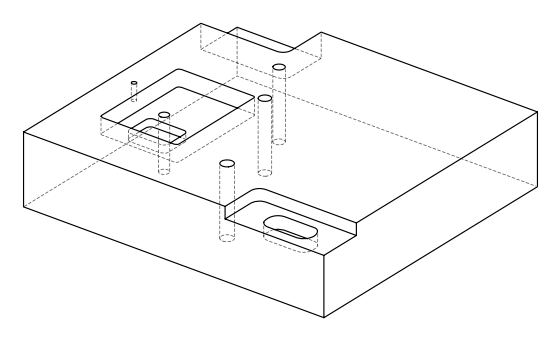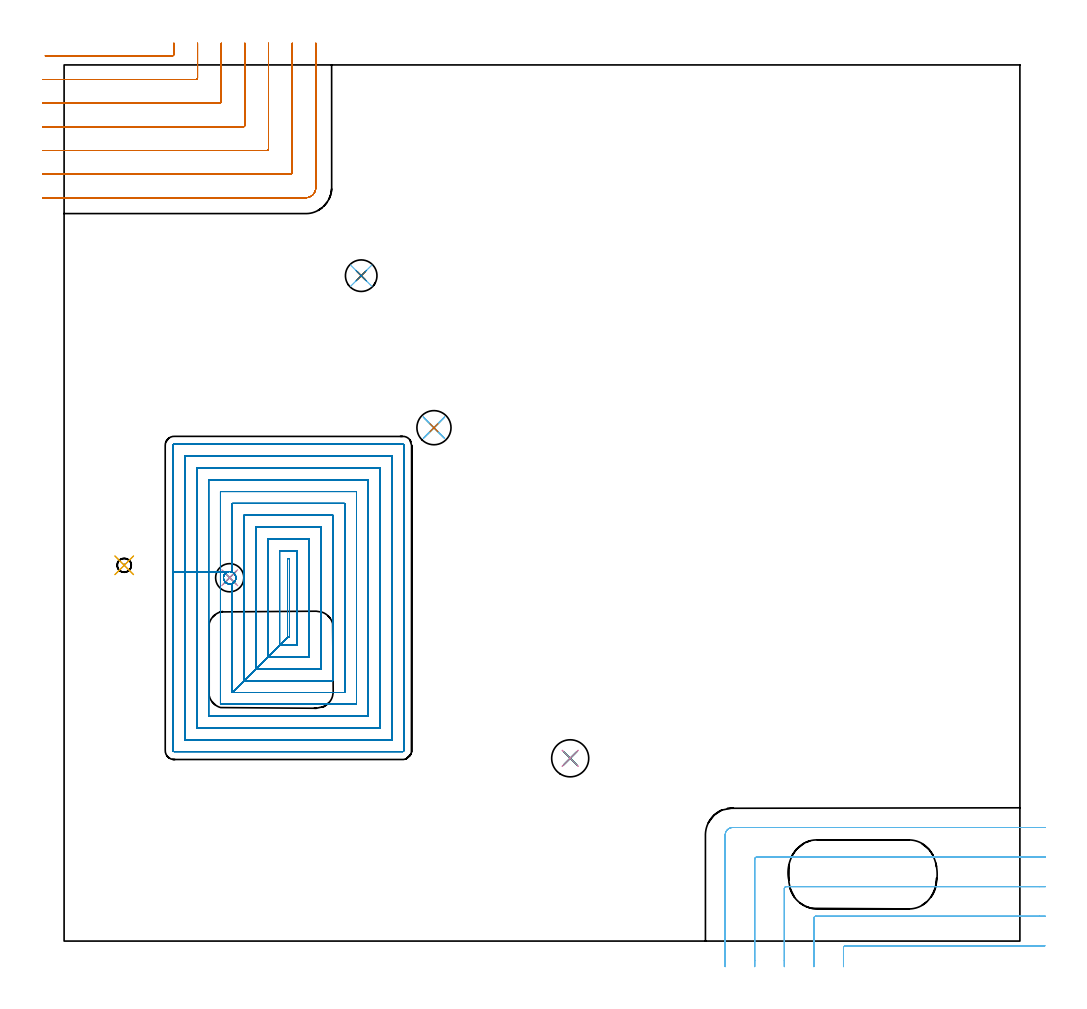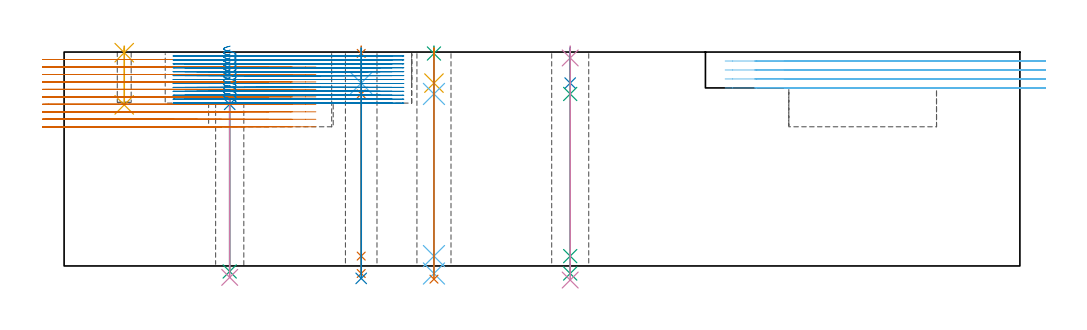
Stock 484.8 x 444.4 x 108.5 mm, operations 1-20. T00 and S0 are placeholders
(PLAN: 22 operations, 17 tool changes, 129.9 min)
(1 SPOT_DRILL | STEP1HOLE | NXT0321_9005460120000 | 0.03 min | 6 mm3)
(2 SPOT_DRILL_1 | STEP1HOLE_1 | NXT0321_9005460120000 | 0.04 min | 2829 mm3)
(3 SPOT_DRILL_2 | STEP1HOLE_2 | NXT0321_9005460120000 | 0.03 min | 3 mm3)
(4 SPOT_DRILL_3 | STEP1HOLE_3 | NXT0321_9005460120000 | 0.05 min | 182 mm3)
(5 SPOT_DRILL_4 | STEP1POCKET | NXT0321_9005460120000 | 0.03 min | 0 mm3)
(6 DRILL_BLIND_HOLE_INTO_CENTER | STEP1HOLE | NXT0301_076 | 0.07 min | 1242 mm3)
(7 GUN_DRILL_THROUGH_HOLE | STEP1HOLE | UGT0307_007 | 0.54 min | 7333 mm3)
(8 DRILL_TO_ENLARGE_THROUGH_HOLE | STEP1HOLE | UGT0301_006 | 0.47 min | 13178 mm3)
(9 DRILL_THROUGH_HOLE_INTO_CENTER | STEP1HOLE_1 | NXT0301_042 | 0.36 min | 3238 mm3)
(10 DRILL_TO_ENLARGE_THROUGH_HOLE_1 | STEP1HOLE_1 | UGT0301_275 | 0.37 min | 11296 mm3)
(11 DRILL_BLIND_HOLE_INTO_CENTER_1 | STEP1HOLE_2 | NXT0301_076 | 0.07 min | 1243 mm3)
(12 GUN_DRILL_THROUGH_HOLE_1 | STEP1HOLE_2 | UGT0307_007 | 0.55 min | 7329 mm3)
(13 DRILL_TO_ENLARGE_THROUGH_HOLE_2 | STEP1HOLE_2 | UGT0301_244 | 0.47 min | 16873 mm3)
(14 DRILL_BLIND_HOLE_INTO_CENTER_2 | STEP1HOLE_3 | NXT0301_076 | 0.07 min | 1091 mm3)
(15 GUN_DRILL_THROUGH_HOLE_2 | STEP1HOLE_3 | UGT0307_007 | 0.56 min | 7336 mm3)
(16 DRILL_TO_ENLARGE_THROUGH_HOLE_3 | STEP1HOLE_3 | UGT0301_256 | 0.47 min | 21446 mm3)
(17 DRILL_BLIND_HOLE_INTO_CENTER_3 | STEP1POCKET | NXT0301_042 | 0.12 min | 1013 mm3)
(18 MILL_CORNER_NOTCH_RECTANGULAR | CORNER_NOTCH_RECTANGULAR | UGT0201_094 | Follow Part, ap 5, ae 75% | 7.48 min | 195497 mm3)
(19 MILL_CORNER_NOTCH_RECTANGULAR_1 | CORNER_NOTCH_RECTANGULAR_1 | NXT0201_012 | Follow Part, ap 4, ae 75% | 22.25 min | 386372 mm3)
(20 MILL_RECTANGULAR_POCKET | POCKET_RECTANGULAR_STRAIGHT | NXT0201_009 | Follow Part, ap 2, ae 75% | 91.61 min | 526084 mm3)
(21 MILL_RECTANGULAR_POCKET_1 | POCKET_RECTANGULAR_STRAIGHT_1 | UGT0201_094 | Follow Part, ap 5, ae 75% | 1.95 min | 48021 mm3)
(22 MILL_RECTANGULAR_POCKET_2 | POCKET_RECTANGULAR_STRAIGHT_2 | NXT0201_012 | Follow Part, ap 4, ae 75% | 2.34 min | 36594 mm3)
(TOOL NXT0321_9005460120000 | NC Spot Drill, 142deg, 12mm, Carbide, Uncoated | D12 PA142 FL30 Z2)
(TOOL NXT0301_076 | Carbide Drill 10.5mm [860.1-1050-032A1-MM 2214] | D10.5 PA140 FL55 Z2)
(TOOL UGT0307_007 | Gun Drill 10 mm | D10 PA130 FL24 Z1)
(TOOL UGT0301_006 | Twist Drill 16 mm | D16 PA118 FL120 Z2)
(TOOL NXT0301_042 | Carbide Drill 7.1mm [860.1-0710-057A1-MM 2214] | D7.1 PA140 FL85 Z2)
(TOOL UGT0301_275 | Twist Drill 14.3 mm | D14.3 PA118 FL114 Z2)
(TOOL UGT0301_244 | Twist Drill 17.3 mm | D17.3 PA118 FL130 Z2)
(TOOL UGT0301_256 | Twist Drill 18.8 mm | D18.8 PA118 FL135 Z2)
(TOOL UGT0201_094 | End mill 20 mm | D20 FL38 Z4)
(TOOL NXT0201_012 | ENDMILL 16mm [2P460-1600-NA 1630] | D16 FL38 Z6)
(TOOL NXT0201_009 | ENDMILL 8mm [2P460-0800-NA 1630] | D8 FL26 Z6)
(OP 1 SPOT_DRILL)
G17 G21 G94 G90
T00 M6
G54
G17 G0 G90 X150.7 Y337.5 S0 M3
G43 Z118.5 H0
G94 G81 G98 Z107.811 F250. R111.5
G80
M5
M2
(OP 2 SPOT_DRILL_1)
G17 G21 G94 G90
T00 M6
G54
G17 G0 G90 X84. Y184.3 S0 M3
G43 Z118.5 H0
G94 G81 G98 Z81.985 F250. R85.6
G80
M5
M2
(OP 3 SPOT_DRILL_2)
G17 G21 G94 G90
T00 M6
G54
G17 G0 G90 X187.6 Y260.4 S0 M3
G43 Z118.5 H0
G94 G81 G98 Z107.755 F250. R111.5
G80
M5
M2
(OP 4 SPOT_DRILL_3)
G17 G21 G94 G90
T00 M6
G54
G17 G0 G90 X256.7 Y92.7 S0 M3
G43 Z118.5 H0
G94 G81 G98 Z105.5 F250. R111.5
G80
M5
M2
(OP 5 SPOT_DRILL_4)
G17 G21 G94 G90
T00 M6
G54
G17 G0 G90 X30.5 Y190.6 S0 M3
G43 Z118.5 H0
G94 G81 G98 Z108.186 F250. R111.5
G80
M5
M2
(OP 6 DRILL_BLIND_HOLE_INTO_CENTER)
G17 G21 G94 G90
T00 M6
G54
G17 G0 G90 X150.7 Y337.5 S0 M3
G43 Z118.5 H1
G94 G81 G98 Z92.75 F250. R110.5
G80
M5
M2
(OP 7 GUN_DRILL_THROUGH_HOLE)
G17 G21 G94 G90
T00 M6
G54
G17 G0 G90 X150.7 Y337.5 M8
G43 Z118.5 H0
Z104.77
S716 M3
G94 G1 Z87.238 F125. M26
G4 X.084
Z5. F250.
G4 X.084
Z-3.832 F125.
G4 X.084
M5
M9
G0 Z104.77
Z118.5
M2
(OP 8 DRILL_TO_ENLARGE_THROUGH_HOLE)
G17 G21 G94 G90
T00 M6
G54
G17 G0 G90 X150.7 Y337.5 S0 M3
G43 Z118.5 H0
G94 G73 G98 Z-6.307 F250. Q14.351 R110.5
G80
M5
M2
(OP 9 DRILL_THROUGH_HOLE_INTO_CENTER)
G17 G21 G94 G90
T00 M6
G54
G17 G0 G90 X84. Y184.3 S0 M3
G43 Z118.5 H1
G94 G73 G98 Z-2.792 F250. Q6.569 R84.6
G80
M5
M2
(OP 10 DRILL_TO_ENLARGE_THROUGH_HOLE_1)
G17 G21 G94 G90
T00 M6
G54
G17 G0 G90 X84. Y184.3 S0 M3
G43 Z118.5 H0
G94 G73 G98 Z-5.796 F250. Q12.628 R84.6
G80
M5
M2
(OP 11 DRILL_BLIND_HOLE_INTO_CENTER_1)
G17 G21 G94 G90
T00 M6
G54
G17 G0 G90 X187.6 Y260.4 S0 M3
G43 Z118.5 H1
G94 G81 G98 Z92.75 F250. R110.5
G80
M5
M2
(OP 12 GUN_DRILL_THROUGH_HOLE_1)
G17 G21 G94 G90
T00 M6
G54
G17 G0 G90 X187.6 Y260.4 M8
G43 Z118.5 H0
Z105.599
S716 M3
G94 G1 Z87.238 F125. M26
G4 X.084
Z5. F250.
G4 X.084
Z-3.832 F125.
G4 X.084
M5
M9
G0 Z105.599
Z118.5
M2
(OP 13 DRILL_TO_ENLARGE_THROUGH_HOLE_2)
G17 G21 G94 G90
T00 M6
G54
G17 G0 G90 X187.6 Y260.4 S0 M3
G43 Z118.5 H0
G94 G73 G98 Z-6.697 F250. Q16.457 R110.5
G80
M5
M2
(OP 14 DRILL_BLIND_HOLE_INTO_CENTER_2)
G17 G21 G94 G90
T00 M6
G54
G17 G0 G90 X256.7 Y92.7 S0 M3
G43 Z118.5 H1
G94 G81 G98 Z92.75 F250. R110.5
G80
M5
M2
(OP 15 GUN_DRILL_THROUGH_HOLE_2)
G17 G21 G94 G90
T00 M6
G54
G17 G0 G90 X256.7 Y92.7 M8
G43 Z118.5 H0
Z106.555
S716 M3
G94 G1 Z87.238 F125. M26
G4 X.084
Z5. F250.
G4 X.084
Z-3.832 F125.
G4 X.084
M5
M9
G0 Z106.555
Z118.5
M2
(OP 16 DRILL_TO_ENLARGE_THROUGH_HOLE_3)
G17 G21 G94 G90
T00 M6
G54
G17 G0 G90 X256.7 Y92.7 S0 M3
G43 Z118.5 H0
G94 G73 G98 Z-7.148 F250. Q16.521 R110.5
G80
M5
M2
(OP 17 DRILL_BLIND_HOLE_INTO_CENTER_3)
G17 G21 G94 G90
T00 M6
G54
G17 G0 G90 X30.5 Y190.6 S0 M3
G43 Z118.5 H1
G94 G81 G98 Z81.7 F250. R110.5
G80
M5
M2
(OP 18 MILL_CORNER_NOTCH_RECTANGULAR)
G17 G21 G94 G90
T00 M6
G54
G17 G0 G90 X497.508 Y-2.4 S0 M3
G43 Z118.5 H0
Z103.95
G94 G1 X494.508 F250.
X396.293 F500.
G3 X395.3 Y-3.393 R1.
G1 Y-10.
Y-13. F250.
G0 Z118.5
X497.8 Y12.6
Z103.95
G1 X494.8
X381.294 F500.
G3 X380.3 Y11.606 R1.
G1 Y-10.
Y-13. F250.
G0 Z118.5
X497.8 Y27.6
Z103.95
G1 X494.8
X366.294 F500.
G3 X365.3 Y26.606 R1.
G1 Y-10.
Y-13. F250.
G0 Z118.5
X497.8 Y42.6
Z103.95
G1 X494.8
X351.295 F500.
G3 X350.3 Y41.605 R1.
G1 Y-10.
Y-13. F250.
G0 Z118.5
X497.8 Y57.6
Z103.95
G1 X494.8
X339.1 F500.
G3 X335.3 Y53.8 R3.8
G1 Y-10.
Y-13. F250.
G0 Z118.5
X497.508 Y-2.4
Z99.4
G1 X494.508
X396.293 F500.
G3 X395.3 Y-3.393 R1.
G1 Y-10.
Y-13. F250.
G0 Z118.5
X497.8 Y12.6
Z99.4
G1 X494.8
X381.294 F500.
G3 X380.3 Y11.606 R1.
G1 Y-10.
Y-13. F250.
G0 Z118.5
X497.8 Y27.6
Z99.4
G1 X494.8
X366.294 F500.
G3 X365.3 Y26.606 R1.
G1 Y-10.
Y-13. F250.
G0 Z118.5
X497.8 Y42.6
Z99.4
G1 X494.8
X351.295 F500.
G3 X350.3 Y41.605 R1.
G1 Y-10.
Y-13. F250.
G0 Z118.5
X497.8 Y57.6
Z99.4
G1 X494.8
X339.1 F500.
G3 X335.3 Y53.8 R3.8
G1 Y-10.
Y-13. F250.
G0 Z118.5
X497.508 Y-2.4
Z94.85
G1 X494.508
X396.293 F500.
G3 X395.3 Y-3.393 R1.
G1 Y-10.
Y-13. F250.
G0 Z118.5
X497.8 Y12.6
Z94.85
G1 X494.8
X381.294 F500.
G3 X380.3 Y11.606 R1.
G1 Y-10.
Y-13. F250.
G0 Z118.5
X497.8 Y27.6
Z94.85
G1 X494.8
X366.294 F500.
G3 X365.3 Y26.606 R1.
G1 Y-10.
Y-13. F250.
G0 Z118.5
X497.8 Y42.6
Z94.85
G1 X494.8
X351.295 F500.
G3 X350.3 Y41.605 R1.
G1 Y-10.
Y-13. F250.
G0 Z118.5
X497.8 Y57.6
Z94.85
G1 X494.8
X339.1 F500.
G3 X335.3 Y53.8 R3.8
G1 Y-10.
Y-13. F250.
G0 Z118.5
X497.508 Y-2.4
Z90.3
G1 X494.508
X396.293 F500.
G3 X395.3 Y-3.393 R1.
G1 Y-10.
Y-13. F250.
G0 Z118.5
X497.8 Y12.6
Z90.3
G1 X494.8
X381.294 F500.
G3 X380.3 Y11.606 R1.
G1 Y-10.
Y-13. F250.
G0 Z118.5
X497.8 Y27.6
Z90.3
G1 X494.8
X366.294 F500.
G3 X365.3 Y26.606 R1.
G1 Y-10.
Y-13. F250.
G0 Z118.5
X497.8 Y42.6
Z90.3
G1 X494.8
X351.295 F500.
G3 X350.3 Y41.605 R1.
G1 Y-10.
Y-13. F250.
G0 Z118.5
X497.8 Y57.6
Z90.3
G1 X494.8
X339.1 F500.
G3 X335.3 Y53.8 R3.8
G1 Y-10.
Y-13. F250.
G0 Z118.5
M5
M2
(OP 19 MILL_CORNER_NOTCH_RECTANGULAR_1)
G17 G21 G94 G90
T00 M6
G54
G17 G0 G90 X-9.545 Y449. S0 M3
G43 Z118.5 H1
Z104.71
G94 G1 X-6.545 F250.
X54.906 F500.
G3 X55.7 Y449.794 R0.8
G1 Y452.4
Y455.4 F250.
G0 Z118.5
X-11. Y437.
Z104.71
G1 X-8.
X66.906 F500.
G3 X67.7 Y437.794 R0.8
G1 Y452.4
Y455.4 F250.
G0 Z118.5
X-11. Y425.
Z104.71
G1 X-8.
X78.906 F500.
G3 X79.7 Y425.794 R0.8
G1 Y452.4
Y455.4 F250.
G0 Z118.5
X-11. Y413.
Z104.71
G1 X-8.
X90.905 F500.
G3 X91.7 Y413.795 R0.8
G1 Y452.4
Y455.4 F250.
G0 Z118.5
X-11. Y401.
Z104.71
G1 X-8.
X102.905 F500.
G3 X103.7 Y401.795 R0.8
G1 Y452.4
Y455.4 F250.
G0 Z118.5
X-11. Y389.
Z104.71
G1 X-8.
X114.905 F500.
G3 X115.7 Y389.795 R0.8
G1 Y452.4
Y455.4 F250.
G0 Z118.5
X-11. Y377.
Z104.71
G1 X-8.
X122.5 F500.
G3 X127.7 Y382.2 R5.2
G1 Y452.4
Y455.4 F250.
G0 Z118.5
X-9.545 Y449.
Z100.92
G1 X-6.545
X54.906 F500.
G3 X55.7 Y449.794 R0.8
G1 Y452.4
Y455.4 F250.
G0 Z118.5
X-11. Y437.
Z100.92
G1 X-8.
X66.906 F500.
G3 X67.7 Y437.794 R0.8
G1 Y452.4
Y455.4 F250.
G0 Z118.5
X-11. Y425.
Z100.92
G1 X-8.
X78.906 F500.
G3 X79.7 Y425.794 R0.8
G1 Y452.4
Y455.4 F250.
G0 Z118.5
X-11. Y413.
Z100.92
G1 X-8.
X90.905 F500.
G3 X91.7 Y413.795 R0.8
G1 Y452.4
Y455.4 F250.
G0 Z118.5
X-11. Y401.
Z100.92
G1 X-8.
X102.905 F500.
G3 X103.7 Y401.795 R0.8
G1 Y452.4
Y455.4 F250.
G0 Z118.5
X-11. Y389.
Z100.92
G1 X-8.
X114.905 F500.
G3 X115.7 Y389.795 R0.8
G1 Y452.4
Y455.4 F250.
G0 Z118.5
X-11. Y377.
Z100.92
G1 X-8.
X122.5 F500.
G3 X127.7 Y382.2 R5.2
G1 Y452.4
Y455.4 F250.
G0 Z118.5
X-9.545 Y449.
Z97.13
G1 X-6.545
X54.906 F500.
G3 X55.7 Y449.794 R0.8
G1 Y452.4
Y455.4 F250.
G0 Z118.5
X-11. Y437.
Z97.13
G1 X-8.
X66.906 F500.
G3 X67.7 Y437.794 R0.8
G1 Y452.4
Y455.4 F250.
G0 Z118.5
X-11. Y425.
Z97.13
G1 X-8.
X78.906 F500.
G3 X79.7 Y425.794 R0.8
G1 Y452.4
Y455.4 F250.
G0 Z118.5
X-11. Y413.
Z97.13
G1 X-8.
X90.905 F500.
G3 X91.7 Y413.795 R0.8
G1 Y452.4
Y455.4 F250.
G0 Z118.5
X-11. Y401.
Z97.13
G1 X-8.
X102.905 F500.
G3 X103.7 Y401.795 R0.8
G1 Y452.4
Y455.4 F250.
G0 Z118.5
X-11. Y389.
Z97.13
G1 X-8.
X114.905 F500.
G3 X115.7 Y389.795 R0.8
G1 Y452.4
Y455.4 F250.
G0 Z118.5
X-11. Y377.
Z97.13
G1 X-8.
X122.5 F500.
G3 X127.7 Y382.2 R5.2
G1 Y452.4
Y455.4 F250.
G0 Z118.5
X-9.545 Y449.
Z93.34
G1 X-6.545
X54.906 F500.
G3 X55.7 Y449.794 R0.8
G1 Y452.4
Y455.4 F250.
G0 Z118.5
X-11. Y437.
Z93.34
G1 X-8.
X66.906 F500.
G3 X67.7 Y437.794 R0.8
G1 Y452.4
Y455.4 F250.
G0 Z118.5
X-11. Y425.
Z93.34
G1 X-8.
X78.906 F500.
G3 X79.7 Y425.794 R0.8
G1 Y452.4
Y455.4 F250.
G0 Z118.5
X-11. Y413.
Z93.34
G1 X-8.
X90.905 F500.
G3 X91.7 Y413.795 R0.8
G1 Y452.4
Y455.4 F250.
G0 Z118.5
X-11. Y401.
Z93.34
G1 X-8.
X102.905 F500.
G3 X103.7 Y401.795 R0.8
G1 Y452.4
Y455.4 F250.
G0 Z118.5
X-11. Y389.
Z93.34
G1 X-8.
X114.905 F500.
G3 X115.7 Y389.795 R0.8
G1 Y452.4
Y455.4 F250.
G0 Z118.5
X-11. Y377.
Z93.34
G1 X-8.
X122.5 F500.
G3 X127.7 Y382.2 R5.2
G1 Y452.4
Y455.4 F250.
G0 Z118.5
X-9.545 Y449.
Z89.55
G1 X-6.545
X54.906 F500.
G3 X55.7 Y449.794 R0.8
G1 Y452.4
Y455.4 F250.
G0 Z118.5
X-11. Y437.
Z89.55
G1 X-8.
X66.906 F500.
G3 X67.7 Y437.794 R0.8
G1 Y452.4
Y455.4 F250.
G0 Z118.5
X-11. Y425.
Z89.55
G1 X-8.
X78.906 F500.
G3 X79.7 Y425.794 R0.8
G1 Y452.4
Y455.4 F250.
G0 Z118.5
X-11. Y413.
Z89.55
G1 X-8.
X90.905 F500.
G3 X91.7 Y413.795 R0.8
G1 Y452.4
Y455.4 F250.
G0 Z118.5
X-11. Y401.
Z89.55
G1 X-8.
X102.905 F500.
G3 X103.7 Y401.795 R0.8
G1 Y452.4
Y455.4 F250.
G0 Z118.5
X-11. Y389.
Z89.55
G1 X-8.
X114.905 F500.
G3 X115.7 Y389.795 R0.8
G1 Y452.4
Y455.4 F250.
G0 Z118.5
X-11. Y377.
Z89.55
G1 X-8.
X122.5 F500.
G3 X127.7 Y382.2 R5.2
G1 Y452.4
Y455.4 F250.
G0 Z118.5
X-9.545 Y449.
Z85.76
G1 X-6.545
X54.906 F500.
G3 X55.7 Y449.794 R0.8
G1 Y452.4
Y455.4 F250.
G0 Z118.5
X-11. Y437.
Z85.76
G1 X-8.
X66.906 F500.
G3 X67.7 Y437.794 R0.8
G1 Y452.4
Y455.4 F250.
G0 Z118.5
X-11. Y425.
Z85.76
G1 X-8.
X78.906 F500.
G3 X79.7 Y425.794 R0.8
G1 Y452.4
Y455.4 F250.
G0 Z118.5
X-11. Y413.
Z85.76
G1 X-8.
X90.905 F500.
G3 X91.7 Y413.795 R0.8
G1 Y452.4
Y455.4 F250.
G0 Z118.5
X-11. Y401.
Z85.76
G1 X-8.
X102.905 F500.
G3 X103.7 Y401.795 R0.8
G1 Y452.4
Y455.4 F250.
G0 Z118.5
X-11. Y389.
Z85.76
G1 X-8.
X114.905 F500.
G3 X115.7 Y389.795 R0.8
G1 Y452.4
Y455.4 F250.
G0 Z118.5
X-11. Y377.
Z85.76
G1 X-8.
X122.5 F500.
G3 X127.7 Y382.2 R5.2
G1 Y452.4
Y455.4 F250.
G0 Z118.5
X-9.545 Y449.
Z81.97
G1 X-6.545
X54.906 F500.
G3 X55.7 Y449.794 R0.8
G1 Y452.4
Y455.4 F250.
G0 Z118.5
X-11. Y437.
Z81.97
G1 X-8.
X66.906 F500.
G3 X67.7 Y437.794 R0.8
G1 Y452.4
Y455.4 F250.
G0 Z118.5
X-11. Y425.
Z81.97
G1 X-8.
X78.906 F500.
G3 X79.7 Y425.794 R0.8
G1 Y452.4
Y455.4 F250.
G0 Z118.5
X-11. Y413.
Z81.97
G1 X-8.
X90.905 F500.
G3 X91.7 Y413.795 R0.8
G1 Y452.4
Y455.4 F250.
G0 Z118.5
X-11. Y401.
Z81.97
G1 X-8.
X102.905 F500.
G3 X103.7 Y401.795 R0.8
G1 Y452.4
Y455.4 F250.
G0 Z118.5
X-11. Y389.
Z81.97
G1 X-8.
X114.905 F500.
G3 X115.7 Y389.795 R0.8
G1 Y452.4
Y455.4 F250.
G0 Z118.5
X-11. Y377.
Z81.97
G1 X-8.
X122.5 F500.
G3 X127.7 Y382.2 R5.2
G1 Y452.4
Y455.4 F250.
G0 Z118.5
X-9.545 Y449.
Z78.18
G1 X-6.545
X54.906 F500.
G3 X55.7 Y449.794 R0.8
G1 Y452.4
Y455.4 F250.
G0 Z118.5
X-11. Y437.
Z78.18
G1 X-8.
X66.906 F500.
G3 X67.7 Y437.794 R0.8
G1 Y452.4
Y455.4 F250.
G0 Z118.5
X-11. Y425.
Z78.18
G1 X-8.
X78.906 F500.
G3 X79.7 Y425.794 R0.8
G1 Y452.4
Y455.4 F250.
G0 Z118.5
X-11. Y413.
Z78.18
G1 X-8.
X90.905 F500.
G3 X91.7 Y413.795 R0.8
G1 Y452.4
Y455.4 F250.
G0 Z118.5
X-11. Y401.
Z78.18
G1 X-8.
X102.905 F500.
G3 X103.7 Y401.795 R0.8
G1 Y452.4
Y455.4 F250.
G0 Z118.5
X-11. Y389.
Z78.18
G1 X-8.
X114.905 F500.
G3 X115.7 Y389.795 R0.8
G1 Y452.4
Y455.4 F250.
G0 Z118.5
X-11. Y377.
Z78.18
G1 X-8.
X122.5 F500.
G3 X127.7 Y382.2 R5.2
G1 Y452.4
Y455.4 F250.
G0 Z118.5
X-9.545 Y449.
Z74.39
G1 X-6.545
X54.906 F500.
G3 X55.7 Y449.794 R0.8
G1 Y452.4
Y455.4 F250.
G0 Z118.5
X-11. Y437.
Z74.39
G1 X-8.
X66.906 F500.
G3 X67.7 Y437.794 R0.8
G1 Y452.4
Y455.4 F250.
G0 Z118.5
X-11. Y425.
Z74.39
G1 X-8.
X78.906 F500.
G3 X79.7 Y425.794 R0.8
G1 Y452.4
Y455.4 F250.
G0 Z118.5
X-11. Y413.
Z74.39
G1 X-8.
X90.905 F500.
G3 X91.7 Y413.795 R0.8
G1 Y452.4
Y455.4 F250.
G0 Z118.5
X-11. Y401.
Z74.39
G1 X-8.
X102.905 F500.
G3 X103.7 Y401.795 R0.8
G1 Y452.4
Y455.4 F250.
G0 Z118.5
X-11. Y389.
Z74.39
G1 X-8.
X114.905 F500.
G3 X115.7 Y389.795 R0.8
G1 Y452.4
Y455.4 F250.
G0 Z118.5
X-11. Y377.
Z74.39
G1 X-8.
X122.5 F500.
G3 X127.7 Y382.2 R5.2
G1 Y452.4
Y455.4 F250.
G0 Z118.5
X-9.545 Y449.
Z70.6
G1 X-6.545
X54.906 F500.
G3 X55.7 Y449.794 R0.8
G1 Y452.4
Y455.4 F250.
G0 Z118.5
X-11. Y437.
Z70.6
G1 X-8.
X66.906 F500.
G3 X67.7 Y437.794 R0.8
G1 Y452.4
Y455.4 F250.
G0 Z118.5
X-11. Y425.
Z70.6
G1 X-8.
X78.906 F500.
G3 X79.7 Y425.794 R0.8
G1 Y452.4
Y455.4 F250.
G0 Z118.5
X-11. Y413.
Z70.6
G1 X-8.
X90.905 F500.
G3 X91.7 Y413.795 R0.8
G1 Y452.4
Y455.4 F250.
G0 Z118.5
X-11. Y401.
Z70.6
G1 X-8.
X102.905 F500.
G3 X103.7 Y401.795 R0.8
G1 Y452.4
Y455.4 F250.
G0 Z118.5
X-11. Y389.
Z70.6
G1 X-8.
X114.905 F500.
G3 X115.7 Y389.795 R0.8
G1 Y452.4
Y455.4 F250.
G0 Z118.5
X-11. Y377.
Z70.6
G1 X-8.
X122.5 F500.
G3 X127.7 Y382.2 R5.2
G1 Y452.4
Y455.4 F250.
G0 Z118.5
M5
M2
(OP 20 MILL_RECTANGULAR_POCKET)
G17 G21 G94 G90
T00 M6
G54
G17 G0 G90 X84.232 Y181.18 S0 M3
G43 Z118.5 H1
Z111.5
G94 G1 X83.844 Y181.156 Z111.396 F250.
X83.172 Y181.256 Z111.214
X82.931 Y181.339 Z111.146
X82.363 Y181.617 Z110.976
X82.306 Y181.654 Z110.958
X82.133 Y181.767 Z110.902
X82.032 Y181.845 Z110.868
X81.625 Y182.235 Z110.717
X81.588 Y182.278 Z110.702
X81.372 Y182.578 Z110.603
X81.128 Y183.032 Z110.465
X80.972 Y183.468 Z110.341
X80.906 Y183.709 Z110.274
X80.856 Y184.099 Z110.169
X80.855 Y184.492 Z110.063
X80.89 Y184.74 Z109.996
X80.926 Y184.987 Z109.929
X81.03 Y185.348 Z109.828
X81.132 Y185.577 Z109.761
X81.401 Y186.067 Z109.611
X81.541 Y186.274 Z109.545
X81.819 Y186.58 Z109.434
X82.136 Y186.846 Z109.323
X82.348 Y186.976 Z109.256
X82.904 Y187.247 Z109.091
X83.085 Y187.312 Z109.039
X83.19 Y187.341 Z109.01
X83.692 Y187.425 Z108.874
X84.115 Y187.439 Z108.76
X84.552 Y187.392 Z108.642
X84.932 Y187.301 Z108.537
X85.391 Y187.114 Z108.405
X85.787 Y186.879 Z108.282
X86.27 Y186.465 Z108.111
X86.669 Y185.958 Z107.938
X86.792 Y185.758 Z107.875
X86.884 Y185.542 Z107.812
X86.983 Y185.311 Z107.745
X87.123 Y184.699 Z107.577
X87.139 Y184.072 Z107.409
X87.032 Y183.454 Z107.24
X86.805 Y182.869 Z107.072
X86.674 Y182.654 Z107.005
X86.283 Y182.144 Z106.833
X85.821 Y181.745 Z106.669
X85.3 Y181.443 Z106.508
Y126.1 F500.
X113.3 Y154.1
X114.3
Y194.
X113.3
Y154.1
X109.3 Y150.1
X118.3
Y198.
X109.3
Y150.1
X103.3 Y144.1
X124.3
Y204.
X103.3
Y144.1
X97.3 Y138.1
X130.3
Y210.
X97.3
Y138.1
X91.3 Y132.1
X136.3
Y216.
X91.3
Y132.1
X85.3 Y126.1
X142.3
Y222.
X85.3
Y187.151
G3 X82.904 Y187.247 R3.12
G1 X82.706 Y187.151
X79.3
Y120.1
X148.3
Y228.
X79.3
Y187.151
X73.3
Y114.1
X154.3
Y234.
X73.3
Y187.151
X67.3
Y108.1
X160.3
Y240.
X67.3
Y187.151
X61.3
Y102.1
X166.3
Y246.
X61.3
Y187.151
X55.3
Y96.6
G3 X55.8 Y96.1 R0.5
G1 X171.8
G3 X172.3 Y96.6 R0.5
G1 Y251.5
G3 X171.8 Y252. R0.5
G1 X55.8
G3 X55.3 Y251.5 R0.5
G1 Y187.151
Y186.151
G0 X84.232 Y181.177 Z109.508
G1 X83.805 Y181.158 Z109.393 F250.
X83.172 Y181.256 Z109.222
X82.931 Y181.339 Z109.153
X82.363 Y181.617 Z108.984
X82.133 Y181.767 Z108.91
X82.032 Y181.845 Z108.876
X81.625 Y182.235 Z108.725
X81.588 Y182.278 Z108.71
X81.373 Y182.577 Z108.611
X81.127 Y183.034 Z108.472
X80.972 Y183.468 Z108.349
X80.906 Y183.709 Z108.282
X80.856 Y184.098 Z108.177
X80.855 Y184.49 Z108.072
X80.89 Y184.738 Z108.005
X80.925 Y184.985 Z107.937
X81.03 Y185.349 Z107.836
X81.132 Y185.578 Z107.769
X81.401 Y186.067 Z107.619
X81.541 Y186.274 Z107.552
X81.819 Y186.58 Z107.442
X82.136 Y186.846 Z107.331
X82.348 Y186.976 Z107.264
X82.904 Y187.247 Z107.098
X83.085 Y187.312 Z107.047
X83.19 Y187.341 Z107.018
X83.692 Y187.425 Z106.881
X84.115 Y187.439 Z106.768
X84.552 Y187.392 Z106.65
X84.932 Y187.301 Z106.545
X85.391 Y187.114 Z106.413
X85.787 Y186.879 Z106.289
X86.27 Y186.465 Z106.119
X86.669 Y185.958 Z105.946
X86.801 Y185.744 Z105.878
X87.021 Y185.19 Z105.719
X87.133 Y184.605 Z105.559
X87.134 Y184.009 Z105.399
X87.023 Y183.423 Z105.24
X86.805 Y182.869 Z105.08
X86.674 Y182.654 Z105.013
X86.283 Y182.144 Z104.84
X85.821 Y181.745 Z104.677
X85.3 Y181.443 Z104.515
Y126.1 F500.
X113.3 Y154.1
X114.3
Y194.
X113.3
Y154.1
X109.3 Y150.1
X118.3
Y198.
X109.3
Y150.1
X103.3 Y144.1
X124.3
Y204.
X103.3
Y144.1
X97.3 Y138.1
X130.3
Y210.
X97.3
Y138.1
X91.3 Y132.1
X136.3
Y216.
X91.3
Y132.1
X85.3 Y126.1
X142.3
Y222.
X85.3
Y187.151
G3 X82.904 Y187.247 R3.12
G1 X82.706 Y187.151
X79.3
Y120.1
X148.3
Y228.
X79.3
Y187.151
X73.3
Y114.1
X154.3
Y234.
X73.3
Y187.151
X67.3
Y108.1
X160.3
Y240.
X67.3
Y187.151
X61.3
Y102.1
X166.3
Y246.
X61.3
Y187.151
X55.3
Y96.6
G3 X55.8 Y96.1 R0.5
G1 X171.8
G3 X172.3 Y96.6 R0.5
G1 Y251.5
G3 X171.8 Y252. R0.5
G1 X55.8
G3 X55.3 Y251.5 R0.5
G1 Y187.151
Y186.151
G0 X84.232 Y181.177 Z107.515
G1 X83.805 Y181.158 Z107.401 F250.
X83.172 Y181.256 Z107.229
X82.931 Y181.339 Z107.161
X82.363 Y181.617 Z106.992
X82.133 Y181.767 Z106.918
X82.032 Y181.845 Z106.884
X81.625 Y182.235 Z106.733
X81.588 Y182.278 Z106.717
X81.373 Y182.577 Z106.619
X81.127 Y183.034 Z106.48
X80.972 Y183.468 Z106.356
X80.906 Y183.709 Z106.289
X80.856 Y184.099 Z106.184
X80.855 Y184.492 Z106.079
X80.89 Y184.74 Z106.012
X80.926 Y184.988 Z105.944
X81.031 Y185.351 Z105.843
X81.133 Y185.579 Z105.776
X81.401 Y186.067 Z105.627
X81.541 Y186.274 Z105.56
X81.819 Y186.58 Z105.449
X82.136 Y186.846 Z105.339
X82.348 Y186.976 Z105.272
X82.904 Y187.247 Z105.106
X83.085 Y187.312 Z105.055
X83.19 Y187.341 Z105.025
X83.692 Y187.425 Z104.889
X84.115 Y187.439 Z104.775
X84.552 Y187.392 Z104.658
X84.932 Y187.301 Z104.553
X85.391 Y187.114 Z104.42
X85.787 Y186.879 Z104.297
X86.27 Y186.465 Z104.126
X86.669 Y185.958 Z103.954
X86.801 Y185.744 Z103.886
X87.021 Y185.19 Z103.726
X87.133 Y184.605 Z103.567
X87.134 Y184.009 Z103.407
X87.023 Y183.423 Z103.247
X86.805 Y182.869 Z103.088
X86.674 Y182.654 Z103.02
X86.283 Y182.144 Z102.848
X85.821 Y181.745 Z102.684
X85.3 Y181.443 Z102.523
Y126.1 F500.
X113.3 Y154.1
X114.3
Y194.
X113.3
Y154.1
X109.3 Y150.1
X118.3
Y198.
X109.3
Y150.1
X103.3 Y144.1
X124.3
Y204.
X103.3
Y144.1
X97.3 Y138.1
X130.3
Y210.
X97.3
Y138.1
X91.3 Y132.1
X136.3
Y216.
X91.3
Y132.1
X85.3 Y126.1
X142.3
Y222.
X85.3
Y187.151
G3 X82.904 Y187.247 R3.12
G1 X82.706 Y187.151
X79.3
Y120.1
X148.3
Y228.
X79.3
Y187.151
X73.3
Y114.1
X154.3
Y234.
X73.3
Y187.151
X67.3
Y108.1
X160.3
Y240.
X67.3
Y187.151
X61.3
Y102.1
X166.3
Y246.
X61.3
Y187.151
X55.3
Y96.6
G3 X55.8 Y96.1 R0.5
G1 X171.8
G3 X172.3 Y96.6 R0.5
G1 Y251.5
G3 X171.8 Y252. R0.5
G1 X55.8
G3 X55.3 Y251.5 R0.5
G1 Y187.151
Y186.151
G0 X84.231 Y181.177 Z105.523
G1 X83.805 Y181.158 Z105.409 F250.
X83.172 Y181.256 Z105.237
X82.931 Y181.339 Z105.169
X82.363 Y181.617 Z104.999
X82.133 Y181.767 Z104.926
X82.032 Y181.845 Z104.892
X81.625 Y182.235 Z104.741
X81.588 Y182.278 Z104.725
X81.372 Y182.579 Z104.626
X81.128 Y183.03 Z104.489
X80.972 Y183.468 Z104.364
X80.906 Y183.709 Z104.297
X80.856 Y184.099 Z104.192
X80.855 Y184.491 Z104.087
X80.89 Y184.739 Z104.02
X80.925 Y184.987 Z103.952
X81.031 Y185.351 Z103.851
X81.133 Y185.579 Z103.784
X81.401 Y186.067 Z103.635
X81.541 Y186.274 Z103.568
X81.819 Y186.58 Z103.457
X82.136 Y186.846 Z103.346
X82.348 Y186.976 Z103.279
X82.904 Y187.247 Z103.114
X83.085 Y187.312 Z103.062
X83.19 Y187.341 Z103.033
X83.692 Y187.425 Z102.897
X84.115 Y187.439 Z102.783
X84.552 Y187.392 Z102.665
X84.932 Y187.301 Z102.561
X85.391 Y187.114 Z102.428
X85.787 Y186.879 Z102.305
X86.27 Y186.465 Z102.134
X86.669 Y185.958 Z101.961
X86.801 Y185.744 Z101.894
X87.021 Y185.19 Z101.734
X87.133 Y184.605 Z101.574
X87.134 Y184.009 Z101.415
X87.023 Y183.423 Z101.255
X86.805 Y182.869 Z101.095
X86.674 Y182.654 Z101.028
X86.283 Y182.144 Z100.856
X85.821 Y181.745 Z100.692
X85.3 Y181.443 Z100.531
Y126.1 F500.
X113.3 Y154.1
X114.3
Y194.
X113.3
Y154.1
X109.3 Y150.1
X118.3
Y198.
X109.3
Y150.1
X103.3 Y144.1
X124.3
Y204.
X103.3
Y144.1
X97.3 Y138.1
X130.3
Y210.
X97.3
Y138.1
X91.3 Y132.1
X136.3
Y216.
X91.3
Y132.1
X85.3 Y126.1
X142.3
Y222.
X85.3
Y187.151
G3 X82.904 Y187.247 R3.12
G1 X82.706 Y187.151
X79.3
Y120.1
X148.3
Y228.
X79.3
Y187.151
X73.3
Y114.1
X154.3
Y234.
X73.3
Y187.151
X67.3
Y108.1
X160.3
Y240.
X67.3
Y187.151
X61.3
Y102.1
X166.3
Y246.
X61.3
Y187.151
X55.3
Y96.6
G3 X55.8 Y96.1 R0.5
G1 X171.8
G3 X172.3 Y96.6 R0.5
G1 Y251.5
G3 X171.8 Y252. R0.5
G1 X55.8
G3 X55.3 Y251.5 R0.5
G1 Y187.151
Y186.151
G0 X84.232 Y181.177 Z103.531
G1 X83.805 Y181.158 Z103.416 F250.
X83.172 Y181.256 Z103.245
X82.931 Y181.339 Z103.176
X82.363 Y181.617 Z103.007
X82.133 Y181.767 Z102.933
X82.032 Y181.845 Z102.899
X81.625 Y182.235 Z102.748
X81.588 Y182.278 Z102.733
X81.372 Y182.579 Z102.633
X81.128 Y183.03 Z102.496
X80.972 Y183.468 Z102.372
X80.906 Y183.709 Z102.305
X80.85 Y184.259 Z102.156
X80.891 Y184.811 Z102.008
X81.029 Y185.347 Z101.86
X81.131 Y185.576 Z101.793
X81.401 Y186.067 Z101.642
X81.541 Y186.274 Z101.576
X81.819 Y186.58 Z101.465
X82.136 Y186.846 Z101.354
X82.348 Y186.976 Z101.287
X82.904 Y187.247 Z101.122
X83.085 Y187.312 Z101.07
X83.19 Y187.341 Z101.041
X83.692 Y187.425 Z100.904
X84.115 Y187.439 Z100.791
X84.552 Y187.392 Z100.673
X84.932 Y187.301 Z100.568
X85.391 Y187.114 Z100.436
X85.787 Y186.879 Z100.312
X86.27 Y186.465 Z100.142
X86.669 Y185.958 Z99.969
X86.801 Y185.744 Z99.901
X87.021 Y185.19 Z99.742
X87.133 Y184.605 Z99.582
X87.134 Y184.009 Z99.422
X87.023 Y183.423 Z99.263
X86.805 Y182.869 Z99.103
X86.674 Y182.654 Z99.036
X86.283 Y182.144 Z98.863
X85.821 Y181.745 Z98.7
X85.3 Y181.443 Z98.538
Y126.1 F500.
X113.3 Y154.1
X114.3
Y194.
X113.3
Y154.1
X109.3 Y150.1
X118.3
Y198.
X109.3
Y150.1
X103.3 Y144.1
X124.3
Y204.
X103.3
Y144.1
X97.3 Y138.1
X130.3
Y210.
X97.3
Y138.1
X91.3 Y132.1
X136.3
Y216.
X91.3
Y132.1
X85.3 Y126.1
X142.3
Y222.
X85.3
Y187.151
G3 X82.904 Y187.247 R3.12
G1 X82.706 Y187.151
X79.3
Y120.1
X148.3
Y228.
X79.3
Y187.151
X73.3
Y114.1
X154.3
Y234.
X73.3
Y187.151
X67.3
Y108.1
X160.3
Y240.
X67.3
Y187.151
X61.3
Y102.1
X166.3
Y246.
X61.3
Y187.151
X55.3
Y96.6
G3 X55.8 Y96.1 R0.5
G1 X171.8
G3 X172.3 Y96.6 R0.5
G1 Y251.5
G3 X171.8 Y252. R0.5
G1 X55.8
G3 X55.3 Y251.5 R0.5
G1 Y187.151
Y186.151
G0 X84.232 Y181.177 Z101.538
G1 X83.805 Y181.158 Z101.424 F250.
X83.172 Y181.256 Z101.252
X82.931 Y181.339 Z101.184
X82.363 Y181.617 Z101.015
X82.133 Y181.767 Z100.941
X82.032 Y181.845 Z100.907
X81.625 Y182.235 Z100.756
X81.588 Y182.278 Z100.74
X81.372 Y182.579 Z100.641
X81.128 Y183.03 Z100.504
X80.972 Y183.468 Z100.379
X80.906 Y183.709 Z100.312
X80.85 Y184.259 Z100.164
X80.891 Y184.811 Z100.016
X81.029 Y185.347 Z99.867
X81.131 Y185.576 Z99.8
X81.401 Y186.067 Z99.65
X81.541 Y186.274 Z99.583
X81.819 Y186.58 Z99.472
X82.136 Y186.846 Z99.362
X82.348 Y186.976 Z99.295
X82.904 Y187.247 Z99.129
X83.085 Y187.312 Z99.078
X83.19 Y187.341 Z99.048
X83.692 Y187.425 Z98.912
X84.115 Y187.439 Z98.799
X84.552 Y187.392 Z98.681
X84.932 Y187.301 Z98.576
X85.391 Y187.114 Z98.443
X85.787 Y186.879 Z98.32
X86.27 Y186.465 Z98.15
X86.669 Y185.958 Z97.977
X86.801 Y185.744 Z97.909
X87.021 Y185.19 Z97.75
X87.133 Y184.605 Z97.59
X87.134 Y184.009 Z97.43
X87.023 Y183.423 Z97.27
X86.805 Y182.869 Z97.111
X86.674 Y182.654 Z97.043
X86.283 Y182.144 Z96.871
X85.821 Y181.745 Z96.707
X85.3 Y181.443 Z96.546
Y126.1 F500.
X113.3 Y154.1
X114.3
Y194.
X113.3
Y154.1
X109.3 Y150.1
X118.3
Y198.
X109.3
Y150.1
X103.3 Y144.1
X124.3
Y204.
X103.3
Y144.1
X97.3 Y138.1
X130.3
Y210.
X97.3
Y138.1
X91.3 Y132.1
X136.3
Y216.
X91.3
Y132.1
X85.3 Y126.1
X142.3
Y222.
X85.3
Y187.151
G3 X82.904 Y187.247 R3.12
G1 X82.706 Y187.151
X79.3
Y120.1
X148.3
Y228.
X79.3
Y187.151
X73.3
Y114.1
X154.3
Y234.
X73.3
Y187.151
X67.3
Y108.1
X160.3
Y240.
X67.3
Y187.151
X61.3
Y102.1
X166.3
Y246.
X61.3
Y187.151
X55.3
Y96.6
G3 X55.8 Y96.1 R0.5
G1 X171.8
G3 X172.3 Y96.6 R0.5
G1 Y251.5
G3 X171.8 Y252. R0.5
G1 X55.8
G3 X55.3 Y251.5 R0.5
G1 Y187.151
Y186.151
G0 X84.232 Y181.174 Z99.546
G1 X84.006 Y181.153 Z99.485 F250.
X83.467 Y181.194 Z99.34
X83.22 Y181.255 Z99.272
X83.074 Y181.29 Z99.232
X82.931 Y181.339 Z99.192
X82.363 Y181.617 Z99.022
X82.133 Y181.767 Z98.948
X82.032 Y181.845 Z98.914
X81.625 Y182.235 Z98.763
X81.588 Y182.278 Z98.748
X81.372 Y182.579 Z98.649
X81.128 Y183.03 Z98.511
X80.972 Y183.468 Z98.387
X80.906 Y183.709 Z98.32
X80.85 Y184.259 Z98.172
X80.891 Y184.811 Z98.023
X81.029 Y185.347 Z97.875
X81.131 Y185.576 Z97.808
X81.401 Y186.067 Z97.658
X81.541 Y186.274 Z97.591
X81.819 Y186.58 Z97.48
X82.136 Y186.846 Z97.369
X82.348 Y186.976 Z97.302
X82.904 Y187.247 Z97.137
X83.085 Y187.312 Z97.085
X83.19 Y187.341 Z97.056
X83.692 Y187.425 Z96.92
X84.115 Y187.439 Z96.806
X84.551 Y187.393 Z96.689
X84.935 Y187.3 Z96.583
X85.311 Y187.147 Z96.474
X85.39 Y187.114 Z96.451
X85.788 Y186.878 Z96.327
X86.27 Y186.465 Z96.157
X86.669 Y185.958 Z95.984
X86.801 Y185.744 Z95.917
X87.021 Y185.19 Z95.757
X87.133 Y184.605 Z95.598
X87.134 Y184.009 Z95.438
X87.023 Y183.423 Z95.278
X86.805 Y182.869 Z95.118
X86.674 Y182.654 Z95.051
X86.283 Y182.144 Z94.879
X85.819 Y181.743 Z94.715
X85.3 Y181.443 Z94.554
Y126.1 F500.
X113.3 Y154.1
X114.3
Y194.
X113.3
Y154.1
X109.3 Y150.1
X118.3
Y198.
X109.3
Y150.1
X103.3 Y144.1
X124.3
Y204.
X103.3
Y144.1
X97.3 Y138.1
X130.3
Y210.
X97.3
Y138.1
X91.3 Y132.1
X136.3
Y216.
X91.3
Y132.1
X85.3 Y126.1
X142.3
Y222.
X85.3
Y187.151
G3 X82.904 Y187.247 R3.12
G1 X82.706 Y187.151
X79.3
Y120.1
X148.3
Y228.
X79.3
Y187.151
X73.3
Y114.1
X154.3
Y234.
X73.3
Y187.151
X67.3
Y108.1
X160.3
Y240.
X67.3
Y187.151
X61.3
Y102.1
X166.3
Y246.
X61.3
Y187.151
X55.3
Y96.6
G3 X55.8 Y96.1 R0.5
G1 X171.8
G3 X172.3 Y96.6 R0.5
G1 Y251.5
G3 X171.8 Y252. R0.5
G1 X55.8
G3 X55.3 Y251.5 R0.5
G1 Y187.151
Y186.151
G0 X84.232 Y181.174 Z97.554
G1 X84.006 Y181.153 Z97.493 F250.
X83.467 Y181.194 Z97.348
X83.22 Y181.255 Z97.28
X83.074 Y181.29 Z97.24
X82.931 Y181.339 Z97.199
X82.363 Y181.617 Z97.03
X82.133 Y181.767 Z96.956
X82.032 Y181.845 Z96.922
X81.625 Y182.235 Z96.771
X81.588 Y182.278 Z96.756
X81.372 Y182.578 Z96.657
X81.128 Y183.03 Z96.519
X80.972 Y183.468 Z96.395
X80.906 Y183.709 Z96.328
X80.856 Y184.101 Z96.222
X80.855 Y184.495 Z96.116
X80.891 Y184.743 Z96.049
X80.926 Y184.991 Z95.982
X81.029 Y185.347 Z95.882
X81.131 Y185.576 Z95.815
X81.401 Y186.067 Z95.665
X81.541 Y186.274 Z95.598
X81.819 Y186.58 Z95.488
X82.136 Y186.846 Z95.377
X82.348 Y186.976 Z95.31
X82.904 Y187.247 Z95.144
X83.085 Y187.312 Z95.093
X83.19 Y187.341 Z95.063
X83.692 Y187.425 Z94.927
X84.115 Y187.439 Z94.814
X84.551 Y187.393 Z94.696
X84.935 Y187.3 Z94.59
X85.311 Y187.147 Z94.482
X85.39 Y187.114 Z94.459
X85.788 Y186.878 Z94.335
X86.272 Y186.464 Z94.164
X86.669 Y185.958 Z93.992
X86.772 Y185.791 Z93.939
X86.853 Y185.613 Z93.887
X86.957 Y185.384 Z93.819
X87.115 Y184.757 Z93.646
X87.142 Y184.11 Z93.473
X87.037 Y183.472 Z93.299
X86.805 Y182.868 Z93.126
X86.673 Y182.653 Z93.058
X86.283 Y182.144 Z92.887
X85.819 Y181.743 Z92.722
X85.3 Y181.443 Z92.562
Y126.1 F500.
X113.3 Y154.1
X114.3
Y194.
X113.3
Y154.1
X109.3 Y150.1
X118.3
Y198.
X109.3
Y150.1
X103.3 Y144.1
X124.3
Y204.
X103.3
Y144.1
X97.3 Y138.1
X130.3
Y210.
X97.3
Y138.1
X91.3 Y132.1
X136.3
Y216.
X91.3
Y132.1
X85.3 Y126.1
X142.3
Y222.
X85.3
Y187.151
G3 X82.904 Y187.247 R3.12
G1 X82.706 Y187.151
X79.3
Y120.1
X148.3
Y228.
X79.3
Y187.151
X73.3
Y114.1
X154.3
Y234.
X73.3
Y187.151
X67.3
Y108.1
X160.3
Y240.
X67.3
Y187.151
X61.3
Y102.1
X166.3
Y246.
X61.3
Y187.151
X55.3
Y96.6
G3 X55.8 Y96.1 R0.5
G1 X171.8
G3 X172.3 Y96.6 R0.5
G1 Y251.5
G3 X171.8 Y252. R0.5
G1 X55.8
G3 X55.3 Y251.5 R0.5
G1 Y187.151
Y186.151
G0 X84.232 Y181.177 Z95.562
G1 X83.805 Y181.158 Z95.447 F250.
X83.172 Y181.256 Z95.275
X82.931 Y181.339 Z95.207
X82.363 Y181.617 Z95.038
X82.133 Y181.767 Z94.964
X82.032 Y181.845 Z94.93
X81.625 Y182.235 Z94.779
X81.588 Y182.278 Z94.763
X81.372 Y182.578 Z94.665
X81.127 Y183.032 Z94.526
X80.972 Y183.468 Z94.402
X80.906 Y183.709 Z94.335
X80.856 Y184.098 Z94.23
X80.855 Y184.49 Z94.125
X80.89 Y184.738 Z94.058
X80.925 Y184.986 Z93.991
X81.03 Y185.349 Z93.89
X81.132 Y185.577 Z93.823
X81.401 Y186.067 Z93.673
X81.541 Y186.274 Z93.606
X81.819 Y186.58 Z93.495
X82.136 Y186.846 Z93.384
X82.348 Y186.976 Z93.318
X82.904 Y187.247 Z93.152
X83.085 Y187.312 Z93.1
X83.19 Y187.341 Z93.071
X83.692 Y187.425 Z92.935
X84.115 Y187.439 Z92.821
X84.552 Y187.392 Z92.704
X84.932 Y187.301 Z92.599
X85.391 Y187.114 Z92.466
X85.786 Y186.88 Z92.343
X86.272 Y186.464 Z92.172
X86.669 Y185.958 Z91.999
X86.772 Y185.791 Z91.947
X86.853 Y185.613 Z91.895
X86.957 Y185.384 Z91.827
X87.115 Y184.757 Z91.654
X87.142 Y184.11 Z91.48
X87.037 Y183.472 Z91.307
X86.805 Y182.868 Z91.134
X86.673 Y182.653 Z91.066
X86.283 Y182.144 Z90.894
X85.821 Y181.745 Z90.731
X85.3 Y181.443 Z90.569
Y126.1 F500.
X113.3 Y154.1
X114.3
Y194.
X113.3
Y154.1
X109.3 Y150.1
X118.3
Y198.
X109.3
Y150.1
X103.3 Y144.1
X124.3
Y204.
X103.3
Y144.1
X97.3 Y138.1
X130.3
Y210.
X97.3
Y138.1
X91.3 Y132.1
X136.3
Y216.
X91.3
Y132.1
X85.3 Y126.1
X142.3
Y222.
X85.3
Y187.151
G3 X82.904 Y187.247 R3.12
G1 X82.706 Y187.151
X79.3
Y120.1
X148.3
Y228.
X79.3
Y187.151
X73.3
Y114.1
X154.3
Y234.
X73.3
Y187.151
X67.3
Y108.1
X160.3
Y240.
X67.3
Y187.151
X61.3
Y102.1
X166.3
Y246.
X61.3
Y187.151
X55.3
Y96.6
G3 X55.8 Y96.1 R0.5
G1 X171.8
G3 X172.3 Y96.6 R0.5
G1 Y251.5
G3 X171.8 Y252. R0.5
G1 X55.8
G3 X55.3 Y251.5 R0.5
G1 Y187.151
Y186.151
G0 X84.232 Y181.177 Z93.569
G1 X83.805 Y181.158 Z93.455 F250.
X83.172 Y181.256 Z93.283
X82.931 Y181.339 Z93.215
X82.363 Y181.617 Z93.046
X82.133 Y181.767 Z92.972
X82.032 Y181.845 Z92.938
X81.625 Y182.235 Z92.787
X81.588 Y182.278 Z92.771
X81.372 Y182.578 Z92.672
X81.127 Y183.032 Z92.534
X80.972 Y183.468 Z92.41
X80.906 Y183.709 Z92.343
X80.856 Y184.098 Z92.238
X80.855 Y184.491 Z92.133
X80.89 Y184.738 Z92.066
X80.925 Y184.986 Z91.999
X81.03 Y185.35 Z91.897
X81.133 Y185.578 Z91.83
X81.401 Y186.067 Z91.681
X81.541 Y186.274 Z91.614
X81.819 Y186.58 Z91.503
X82.136 Y186.846 Z91.392
X82.348 Y186.976 Z91.326
X82.904 Y187.247 Z91.16
X83.085 Y187.312 Z91.108
X83.19 Y187.341 Z91.079
X83.692 Y187.425 Z90.943
X84.115 Y187.439 Z90.829
X84.552 Y187.392 Z90.712
X84.932 Y187.301 Z90.607
X85.391 Y187.114 Z90.474
X85.787 Y186.879 Z90.351
X86.27 Y186.465 Z90.18
X86.669 Y185.958 Z90.007
X86.801 Y185.744 Z89.94
X87.021 Y185.19 Z89.78
X87.133 Y184.605 Z89.621
X87.134 Y184.009 Z89.461
X87.023 Y183.423 Z89.301
X86.805 Y182.869 Z89.142
X86.674 Y182.654 Z89.074
X86.283 Y182.144 Z88.902
X85.821 Y181.745 Z88.738
X85.3 Y181.443 Z88.577
Y126.1 F500.
X113.3 Y154.1
X114.3
Y194.
X113.3
Y154.1
X109.3 Y150.1
X118.3
Y198.
X109.3
Y150.1
X103.3 Y144.1
X124.3
Y204.
X103.3
Y144.1
X97.3 Y138.1
X130.3
Y210.
X97.3
Y138.1
X91.3 Y132.1
X136.3
Y216.
X91.3
Y132.1
X85.3 Y126.1
X142.3
Y222.
X85.3
Y187.151
G3 X82.904 Y187.247 R3.12
G1 X82.706 Y187.151
X79.3
Y120.1
X148.3
Y228.
X79.3
Y187.151
X73.3
Y114.1
X154.3
Y234.
X73.3
Y187.151
X67.3
Y108.1
X160.3
Y240.
X67.3
Y187.151
X61.3
Y102.1
X166.3
Y246.
X61.3
Y187.151
X55.3
Y96.6
G3 X55.8 Y96.1 R0.5
G1 X171.8
G3 X172.3 Y96.6 R0.5
G1 Y251.5
G3 X171.8 Y252. R0.5
G1 X55.8
G3 X55.3 Y251.5 R0.5
G1 Y187.151
Y186.151
G0 X84.231 Y181.177 Z91.577
G1 X83.805 Y181.158 Z91.463 F250.
X83.172 Y181.256 Z91.291
X82.931 Y181.339 Z91.223
X82.363 Y181.617 Z91.053
X82.133 Y181.767 Z90.979
X82.032 Y181.845 Z90.945
X81.625 Y182.235 Z90.794
X81.588 Y182.278 Z90.779
X81.372 Y182.579 Z90.68
X81.128 Y183.03 Z90.543
X80.972 Y183.468 Z90.418
X80.906 Y183.709 Z90.351
X80.856 Y184.099 Z90.246
X80.855 Y184.493 Z90.14
X80.891 Y184.74 Z90.073
X80.926 Y184.988 Z90.006
X81.031 Y185.351 Z89.905
X81.133 Y185.579 Z89.838
X81.401 Y186.067 Z89.689
X81.541 Y186.274 Z89.622
X81.819 Y186.58 Z89.511
X82.136 Y186.846 Z89.4
X82.348 Y186.976 Z89.333
X82.904 Y187.247 Z89.168
X83.085 Y187.312 Z89.116
X83.19 Y187.341 Z89.087
X83.692 Y187.425 Z88.951
X84.115 Y187.439 Z88.837
X84.552 Y187.392 Z88.719
X84.932 Y187.301 Z88.615
X85.391 Y187.114 Z88.482
X85.787 Y186.879 Z88.359
X86.27 Y186.465 Z88.188
X86.669 Y185.958 Z88.015
X86.801 Y185.744 Z87.948
X87.021 Y185.19 Z87.788
X87.133 Y184.605 Z87.628
X87.134 Y184.009 Z87.469
X87.023 Y183.423 Z87.309
X86.805 Y182.869 Z87.149
X86.674 Y182.654 Z87.082
X86.283 Y182.144 Z86.91
X85.821 Y181.745 Z86.746
X85.3 Y181.443 Z86.585
Y126.1 F500.
X113.3 Y154.1
X114.3
Y194.
X113.3
Y154.1
X109.3 Y150.1
X118.3
Y198.
X109.3
Y150.1
X103.3 Y144.1
X124.3
Y204.
X103.3
Y144.1
X97.3 Y138.1
X130.3
Y210.
X97.3
Y138.1
X91.3 Y132.1
X136.3
Y216.
X91.3
Y132.1
X85.3 Y126.1
X142.3
Y222.
X85.3
Y187.151
G3 X82.904 Y187.247 R3.12
G1 X82.706 Y187.151
X79.3
Y120.1
X148.3
Y228.
X79.3
Y187.151
X73.3
Y114.1
X154.3
Y234.
X73.3
Y187.151
X67.3
Y108.1
X160.3
Y240.
X67.3
Y187.151
X61.3
Y102.1
X166.3
Y246.
X61.3
Y187.151
X55.3
Y96.6
G3 X55.8 Y96.1 R0.5
G1 X171.8
G3 X172.3 Y96.6 R0.5
G1 Y251.5
G3 X171.8 Y252. R0.5
G1 X55.8
G3 X55.3 Y251.5 R0.5
G1 Y187.151
Y186.151
G0 X84.232 Y181.177 Z89.585
G1 X83.805 Y181.158 Z89.47 F250.
X83.172 Y181.256 Z89.299
X82.931 Y181.339 Z89.23
X82.363 Y181.617 Z89.061
X82.133 Y181.767 Z88.987
X82.032 Y181.845 Z88.953
X81.625 Y182.235 Z88.802
X81.588 Y182.278 Z88.787
X81.372 Y182.579 Z88.688
X81.128 Y183.03 Z88.55
X80.972 Y183.468 Z88.426
X80.906 Y183.709 Z88.359
X80.856 Y184.099 Z88.253
X80.855 Y184.491 Z88.148
X80.89 Y184.739 Z88.081
X80.926 Y184.987 Z88.014
X81.031 Y185.351 Z87.912
X81.133 Y185.579 Z87.845
X81.401 Y186.067 Z87.696
X81.541 Y186.274 Z87.629
X81.819 Y186.58 Z87.519
X82.136 Y186.846 Z87.408
X82.348 Y186.976 Z87.341
X82.904 Y187.247 Z87.175
X83.085 Y187.312 Z87.124
X83.19 Y187.341 Z87.095
X83.692 Y187.425 Z86.958
X84.115 Y187.439 Z86.845
X84.552 Y187.392 Z86.727
X84.932 Y187.301 Z86.622
X85.391 Y187.114 Z86.49
X85.787 Y186.879 Z86.366
X86.27 Y186.465 Z86.196
X86.669 Y185.958 Z86.023
X86.801 Y185.744 Z85.955
X87.021 Y185.19 Z85.796
X87.133 Y184.605 Z85.636
X87.134 Y184.009 Z85.476
X87.023 Y183.423 Z85.317
X86.805 Y182.869 Z85.157
X86.674 Y182.654 Z85.09
X86.283 Y182.144 Z84.917
X85.821 Y181.745 Z84.754
X85.3 Y181.443 Z84.592
Y126.1 F500.
X113.3 Y154.1
X114.3
Y194.
X113.3
Y154.1
X109.3 Y150.1
X118.3
Y198.
X109.3
Y150.1
X103.3 Y144.1
X124.3
Y204.
X103.3
Y144.1
X97.3 Y138.1
X130.3
Y210.
X97.3
Y138.1
X91.3 Y132.1
X136.3
Y216.
X91.3
Y132.1
X85.3 Y126.1
X142.3
Y222.
X85.3
Y187.151
G3 X82.904 Y187.247 R3.12
G1 X82.706 Y187.151
X79.3
Y120.1
X148.3
Y228.
X79.3
Y187.151
X73.3
Y114.1
X154.3
Y234.
X73.3
Y187.151
X67.3
Y108.1
X160.3
Y240.
X67.3
Y187.151
X61.3
Y102.1
X166.3
Y246.
X61.3
Y187.151
X55.3
Y96.6
G3 X55.8 Y96.1 R0.5
G1 X171.8
G3 X172.3 Y96.6 R0.5
G1 Y251.5
G3 X171.8 Y252. R0.5
G1 X55.8
G3 X55.3 Y251.5 R0.5
G1 Y187.151
Y186.151
G0 X84.232 Y181.177 Z87.592
G1 X83.805 Y181.158 Z87.478 F250.
X83.172 Y181.256 Z87.306
X82.931 Y181.339 Z87.238
X82.363 Y181.617 Z87.068
X82.133 Y181.767 Z86.995
X82.032 Y181.845 Z86.961
X81.625 Y182.235 Z86.81
X81.588 Y182.278 Z86.794
X81.372 Y182.579 Z86.695
X81.128 Y183.03 Z86.558
X80.972 Y183.468 Z86.433
X80.906 Y183.709 Z86.366
X80.85 Y184.259 Z86.218
X80.891 Y184.811 Z86.07
X81.029 Y185.347 Z85.921
X81.131 Y185.576 Z85.854
X81.401 Y186.067 Z85.704
X81.541 Y186.274 Z85.637
X81.819 Y186.58 Z85.526
X82.136 Y186.846 Z85.416
X82.348 Y186.976 Z85.349
X82.904 Y187.247 Z85.183
X83.085 Y187.312 Z85.132
X83.19 Y187.341 Z85.102
X83.692 Y187.425 Z84.966
X84.115 Y187.439 Z84.852
X84.552 Y187.392 Z84.735
X84.932 Y187.301 Z84.63
X85.391 Y187.114 Z84.497
X85.787 Y186.879 Z84.374
X86.27 Y186.465 Z84.203
X86.669 Y185.958 Z84.031
X86.801 Y185.744 Z83.963
X87.021 Y185.19 Z83.803
X87.133 Y184.605 Z83.644
X87.134 Y184.009 Z83.484
X87.023 Y183.423 Z83.324
X86.805 Y182.869 Z83.165
X86.674 Y182.654 Z83.097
X86.283 Y182.144 Z82.925
X85.821 Y181.745 Z82.761
X85.3 Y181.443 Z82.6
Y126.1 F500.
X113.3 Y154.1
X114.3
Y194.
X113.3
Y154.1
X109.3 Y150.1
X118.3
Y198.
X109.3
Y150.1
X103.3 Y144.1
X124.3
Y204.
X103.3
Y144.1
X97.3 Y138.1
X130.3
Y210.
X97.3
Y138.1
X91.3 Y132.1
X136.3
Y216.
X91.3
Y132.1
X85.3 Y126.1
X142.3
Y222.
X85.3
Y187.151
G3 X82.904 Y187.247 R3.12
G1 X82.706 Y187.151
X79.3
Y120.1
X148.3
Y228.
X79.3
Y187.151
X73.3
Y114.1
X154.3
Y234.
X73.3
Y187.151
X67.3
Y108.1
X160.3
Y240.
X67.3
Y187.151
X61.3
Y102.1
X166.3
Y246.
X61.3
Y187.151
X55.3
Y96.6
G3 X55.8 Y96.1 R0.5
G1 X171.8
G3 X172.3 Y96.6 R0.5
G1 Y251.5
G3 X171.8 Y252. R0.5
G1 X55.8
G3 X55.3 Y251.5 R0.5
G1 Y187.151
Y186.151
G0 Z118.5
M5
M2
